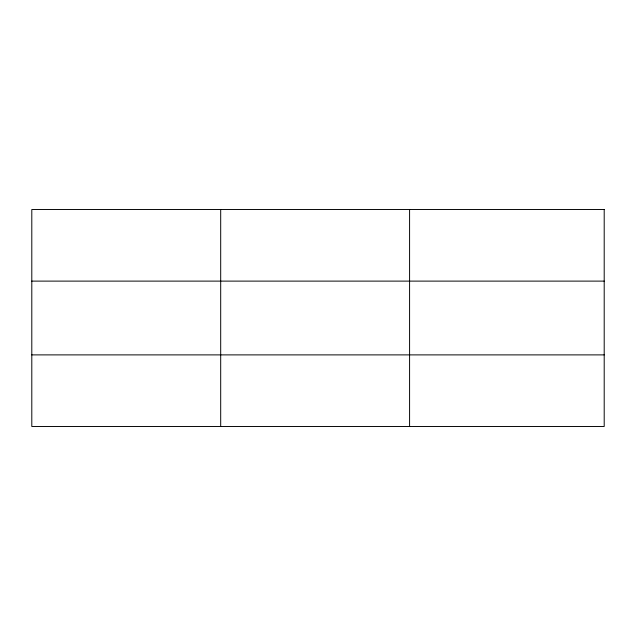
<?xml version="1.0" encoding="UTF-8"?>
<svg xmlns="http://www.w3.org/2000/svg" width="636" height="636" viewBox="0 0 636 636"><rect width="100%" height="100%" fill="white"/><g stroke="black" fill="none" stroke-linecap="round" stroke-linejoin="round"><path stroke-width="0.95" d="M220.692 426.486L220.692 209.514M409.584 426.486L409.584 209.514M31.8 281.112L604.2 281.112M31.8 354.888L604.2 354.888M604.2 209.514L604.2 426.486L31.8 426.486L31.8 209.514L604.2 209.514"/></g></svg>
